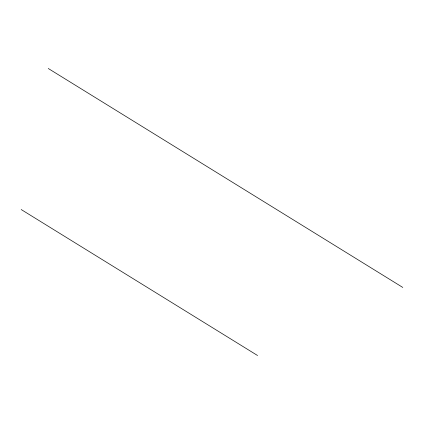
<?xml version="1.0" encoding="UTF-8"?>
<svg xmlns="http://www.w3.org/2000/svg" width="424" height="424" viewBox="0 0 424 424"><rect width="100%" height="100%" fill="white"/><g stroke="black" fill="none" stroke-linecap="round" stroke-linejoin="round"><path stroke-width="0.64" d="M48.262 68.487L402.8 287.446M21.2 209.541L257.559 355.513"/></g></svg>
